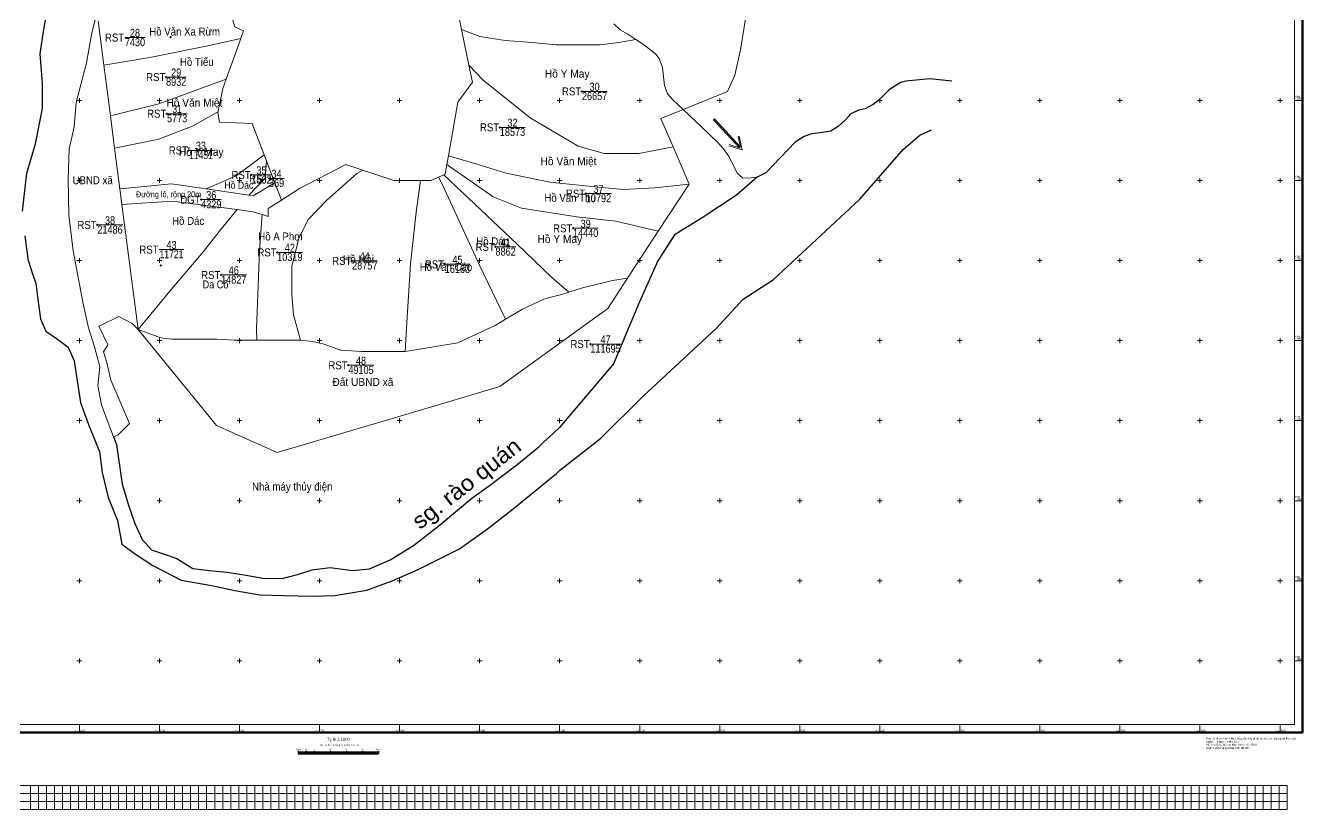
# Model space of a CAD drawing. Header units: metres. Extents: x 552489 to 554958, y 1840189 to 1842078.
# Drawn here: x 553333 to 554928, y 1840214 to 1841194 of the extents above; entities that cross this region are included whole.
import ezdxf
from ezdxf.enums import TextEntityAlignment as Align

# ---------------------------------------------------------------- set-up
doc = ezdxf.new("R2010")
doc.units = ezdxf.units.M
for name, color, linetype, lineweight in [('11', 7, 'Continuous', 13), ('13', 7, 'Continuous', 13), ('23', 7, 'Continuous', 13), ('31', 7, 'Continuous', 13), ('34', 7, 'Continuous', 13), ('35', 7, 'Continuous', 13), ('6', 7, 'Continuous', 13), ('63', 7, 'Continuous', 13)]:
    doc.layers.add(name, color=color, linetype=linetype, lineweight=lineweight)
doc.layers.add('14', color=7, linetype='Continuous')
doc.layers.add('17', color=7, linetype='Continuous')

msp = doc.modelspace()

# ---------------------------------------------------------------- hatches: boundary and pattern name
at = {"layer": '11'}
for points in [[(553514.17, 1841179.09, 1), (553513.87, 1841179.09, 1)], [(553508.4, 1841129.14, 1), (553508.1, 1841129.14, 1)], [(554027.89, 1841111.28, 1), (554027.59, 1841111.28, 1)], [(553509.57, 1841083.47, 1), (553509.27, 1841083.47, 1)], [(553925.45, 1841066.39, 1), (553925.15, 1841066.39, 1)], [(553536.66, 1841037.58, 1), (553536.36, 1841037.58, 1)], [(553614.94, 1841006.91, 1), (553614.64, 1841006.91, 1)], [(553637.04, 1841002.58, 1), (553636.74, 1841002.58, 1)], [(554032.85, 1840983.63, 1), (554032.55, 1840983.63, 1)], [(553552.34, 1840976.08, 1), (553552.04, 1840976.08, 1)], [(553422.51, 1840944.48, 1), (553422.21, 1840944.48, 1)], [(554016.85, 1840940.25, 1), (554016.55, 1840940.25, 1)], [(553919.98, 1840916.98, 1), (553919.68, 1840916.98, 1)], [(553647.37, 1840910.17, 1), (553647.07, 1840910.17, 1)], [(553740.78, 1840899.6, 1), (553740.48, 1840899.6, 1)], [(553501.84, 1840893.93, 1), (553501.54, 1840893.93, 1)], [(553856.67, 1840895.3, 1), (553856.37, 1840895.3, 1)], [(553577.09, 1840881.96, 1), (553576.79, 1840881.96, 1)], [(554038.5, 1840795.74, 1), (554038.2, 1840795.74, 1)], [(553736.1, 1840769.17, 1), (553735.8, 1840769.17, 1)]]:
    msp.add_hatch(color=256, dxfattribs=at).paths.add_polyline_path(points)
at = {"layer": '63'}
for points in [[(553673.52, 1840285.35), (553675.52, 1840285.35), (553675.52, 1840284.35), (553673.52, 1840284.35)], [(553673.52, 1840285.35), (553675.52, 1840285.35), (553675.52, 1840284.35), (553673.52, 1840284.35)], [(553677.52, 1840285.35), (553679.52, 1840285.35), (553679.52, 1840284.35), (553677.52, 1840284.35)], [(553681.52, 1840285.35), (553683.52, 1840285.35), (553683.52, 1840284.35), (553681.52, 1840284.35)], [(553685.52, 1840285.35), (553687.52, 1840285.35), (553687.52, 1840284.35), (553685.52, 1840284.35)], [(553689.52, 1840285.35), (553691.52, 1840285.35), (553691.52, 1840284.35), (553689.52, 1840284.35)]]:
    msp.add_hatch(color=256, dxfattribs=at).paths.add_polyline_path(points)

# ---------------------------------------------------------------- linework, layer by layer
at = {"layer": '11'}
for p, q in [((553513.4, 1841179.09), (553512.77, 1841179.09)), ((553514.02, 1841180.34), (553514.02, 1841179.72)), ((553514.02, 1841178.46), (553514.02, 1841177.84)), ((553515.27, 1841179.09), (553514.64, 1841179.09)), ((553507.62, 1841129.14), (553507, 1841129.14)), ((553508.25, 1841130.39), (553508.25, 1841129.76)), ((553508.25, 1841128.52), (553508.25, 1841127.89)), ((553509.5, 1841129.14), (553508.88, 1841129.14)), ((554027.12, 1841111.28), (554026.49, 1841111.28)), ((554027.74, 1841112.53), (554027.74, 1841111.9)), ((554027.74, 1841110.66), (554027.74, 1841110.03)), ((554028.99, 1841111.28), (554028.36, 1841111.28)), ((553508.8, 1841083.47), (553508.17, 1841083.47)), ((553509.42, 1841084.72), (553509.42, 1841084.1)), ((553509.42, 1841082.84), (553509.42, 1841082.22)), ((553510.67, 1841083.47), (553510.05, 1841083.47)), ((553924.68, 1841066.39), (553924.05, 1841066.39)), ((553925.3, 1841067.64), (553925.3, 1841067.02)), ((553925.3, 1841065.76), (553925.3, 1841065.14)), ((553926.55, 1841066.39), (553925.93, 1841066.39)), ((553535.88, 1841037.58), (553535.26, 1841037.58)), ((553536.51, 1841038.83), (553536.51, 1841038.2)), ((553536.51, 1841036.96), (553536.51, 1841036.33)), ((553537.76, 1841037.58), (553537.14, 1841037.58)), ((553614.16, 1841006.91), (553613.54, 1841006.91)), ((553614.79, 1841008.16), (553614.79, 1841007.54)), ((553614.79, 1841006.28), (553614.79, 1841005.66)), ((553616.04, 1841006.91), (553615.42, 1841006.91)), ((553636.26, 1841002.58), (553635.64, 1841002.58)), ((553636.89, 1841003.83), (553636.89, 1841003.2)), ((553636.89, 1841001.96), (553636.89, 1841001.33)), ((553638.14, 1841002.58), (553637.52, 1841002.58)), ((554032.07, 1840983.63), (554031.45, 1840983.63)), ((554032.7, 1840984.88), (554032.7, 1840984.26)), ((554032.7, 1840983), (554032.7, 1840982.38)), ((554033.95, 1840983.63), (554033.32, 1840983.63)), ((553551.56, 1840976.08), (553550.94, 1840976.08)), ((553552.19, 1840977.33), (553552.19, 1840976.7)), ((553552.19, 1840975.46), (553552.19, 1840974.83)), ((553553.44, 1840976.08), (553552.81, 1840976.08)), ((553421.74, 1840944.48), (553421.11, 1840944.48)), ((553422.36, 1840945.73), (553422.36, 1840945.1)), ((553422.36, 1840943.86), (553422.36, 1840943.23)), ((553423.61, 1840944.48), (553422.98, 1840944.48)), ((554016.07, 1840940.25), (554015.45, 1840940.25)), ((554016.7, 1840941.5), (554016.7, 1840940.88)), ((554016.7, 1840939.62), (554016.7, 1840939)), ((554017.95, 1840940.25), (554017.32, 1840940.25)), ((553919.2, 1840916.98), (553918.58, 1840916.98)), ((553919.83, 1840918.23), (553919.83, 1840917.6)), ((553919.83, 1840916.36), (553919.83, 1840915.73)), ((553921.08, 1840916.98), (553920.45, 1840916.98)), ((553646.6, 1840910.17), (553645.97, 1840910.17)), ((553647.22, 1840911.42), (553647.22, 1840910.8)), ((553647.22, 1840909.54), (553647.22, 1840908.92)), ((553648.47, 1840910.17), (553647.84, 1840910.17)), ((553740, 1840899.6), (553739.38, 1840899.6)), ((553740.63, 1840900.85), (553740.63, 1840900.22)), ((553741.88, 1840899.6), (553741.26, 1840899.6)), ((553501.06, 1840893.93), (553500.44, 1840893.93)), ((553501.69, 1840895.18), (553501.69, 1840894.56)), ((553501.69, 1840893.3), (553501.69, 1840892.68)), ((553502.94, 1840893.93), (553502.31, 1840893.93)), ((553576.94, 1840883.21), (553576.94, 1840882.58)), ((553740.63, 1840898.98), (553740.63, 1840898.35)), ((553855.9, 1840895.3), (553855.27, 1840895.3)), ((553856.52, 1840896.55), (553856.52, 1840895.92)), ((553856.52, 1840894.68), (553856.52, 1840894.05)), ((553857.77, 1840895.3), (553857.14, 1840895.3)), ((553576.31, 1840881.96), (553575.69, 1840881.96)), ((553576.94, 1840881.34), (553576.94, 1840880.71)), ((553578.19, 1840881.96), (553577.56, 1840881.96)), ((554037.72, 1840795.74), (554037.1, 1840795.74)), ((554038.35, 1840796.99), (554038.35, 1840796.36)), ((554038.35, 1840795.12), (554038.35, 1840794.49)), ((554039.6, 1840795.74), (554038.98, 1840795.74)), ((553735.32, 1840769.17), (553734.7, 1840769.17)), ((553735.95, 1840770.42), (553735.95, 1840769.8)), ((553735.95, 1840768.54), (553735.95, 1840767.92)), ((553737.2, 1840769.17), (553736.57, 1840769.17))]:
    msp.add_line(p, q, dxfattribs=at)
for points in [[(553514.02, 1841179.72), (553513.4, 1841179.09), (553514.02, 1841178.46), (553514.64, 1841179.09)], [(553508.25, 1841129.76), (553507.62, 1841129.14), (553508.25, 1841128.52), (553508.88, 1841129.14)], [(554027.74, 1841111.9), (554027.12, 1841111.28), (554027.74, 1841110.66), (554028.36, 1841111.28)], [(553509.42, 1841084.1), (553508.8, 1841083.47), (553509.42, 1841082.84), (553510.05, 1841083.47)], [(553925.3, 1841067.02), (553924.68, 1841066.39), (553925.3, 1841065.76), (553925.93, 1841066.39)], [(553536.51, 1841038.2), (553535.88, 1841037.58), (553536.51, 1841036.96), (553537.14, 1841037.58)], [(553614.79, 1841007.54), (553614.16, 1841006.91), (553614.79, 1841006.28), (553615.42, 1841006.91)], [(553636.89, 1841003.2), (553636.26, 1841002.58), (553636.89, 1841001.96), (553637.52, 1841002.58)], [(554032.7, 1840984.26), (554032.07, 1840983.63), (554032.7, 1840983), (554033.32, 1840983.63)], [(553552.19, 1840976.7), (553551.56, 1840976.08), (553552.19, 1840975.46), (553552.81, 1840976.08)], [(553422.36, 1840945.1), (553421.74, 1840944.48), (553422.36, 1840943.86), (553422.98, 1840944.48)], [(554016.7, 1840940.88), (554016.07, 1840940.25), (554016.7, 1840939.62), (554017.32, 1840940.25)], [(553919.83, 1840917.6), (553919.2, 1840916.98), (553919.83, 1840916.36), (553920.45, 1840916.98)], [(553647.22, 1840910.8), (553646.6, 1840910.17), (553647.22, 1840909.54), (553647.84, 1840910.17)], [(553740.63, 1840900.22), (553740, 1840899.6), (553740.63, 1840898.98), (553741.26, 1840899.6)], [(553501.69, 1840894.56), (553501.06, 1840893.93), (553501.69, 1840893.3), (553502.31, 1840893.93)], [(553856.52, 1840895.92), (553855.9, 1840895.3), (553856.52, 1840894.68), (553857.14, 1840895.3)], [(553576.94, 1840882.58), (553576.31, 1840881.96), (553576.94, 1840881.34), (553577.56, 1840881.96)], [(554038.35, 1840796.36), (554037.72, 1840795.74), (554038.35, 1840795.12), (554038.98, 1840795.74)], [(553735.95, 1840769.8), (553735.32, 1840769.17), (553735.95, 1840768.54), (553736.57, 1840769.17)]]:
    msp.add_lwpolyline(points, close=True, dxfattribs=at)
for centre in [(553514.02, 1841179.09), (553508.25, 1841129.14), (554027.74, 1841111.28), (553509.42, 1841083.47), (553925.3, 1841066.39), (553536.51, 1841037.58), (553614.79, 1841006.91), (553636.89, 1841002.58), (554032.7, 1840983.63), (553552.19, 1840976.08), (553422.36, 1840944.48), (554016.7, 1840940.25), (553919.83, 1840916.98), (553647.22, 1840910.17), (553740.63, 1840899.6), (553501.69, 1840893.93), (553856.52, 1840895.3), (553576.94, 1840881.96), (554038.35, 1840795.74), (553735.95, 1840769.17)]:
    msp.add_circle(centre, 0.15, dxfattribs=at)
at = {"layer": '13'}
for p, q in [((553456.78, 1841178.6), (553482.06, 1841178.6)), ((553508.25, 1841129.14), (553533.54, 1841129.14)), ((554027.74, 1841111.28), (554059.53, 1841111.28)), ((553509.42, 1841083.47), (553534.71, 1841083.47)), ((553925.3, 1841066.39), (553956.9, 1841066.39)), ((553536.51, 1841037.58), (553567.15, 1841037.58)), ((553614.79, 1841006.91), (553640.08, 1841006.91)), ((553636.89, 1841002.58), (553655.67, 1841002.58)), ((554032.7, 1840983.63), (554064.3, 1840983.63)), ((553552.19, 1840976.08), (553577.28, 1840976.08)), ((553422.36, 1840944.48), (553454.13, 1840944.48)), ((554016.7, 1840940.25), (554048.3, 1840940.25)), ((553919.83, 1840916.98), (553945.12, 1840916.98)), ((553499.72, 1840913.69), (553530.35, 1840913.69)), ((553647.22, 1840910.17), (553678.63, 1840910.17)), ((553740.63, 1840899.6), (553772.42, 1840899.6)), ((553856.52, 1840895.3), (553888.12, 1840895.3)), ((553576.94, 1840881.96), (553608.73, 1840881.96)), ((554038.35, 1840795.74), (554076.37, 1840795.74)), ((553735.95, 1840769.17), (553767.66, 1840769.17))]:
    msp.add_line(p, q, dxfattribs=at)
at = {"layer": '23'}
for p, q in [((553587.66, 1841214.02), (553594, 1841192)), ((553605, 1841187), (553594, 1841192)), ((553601.58, 1841177.53), (553605, 1841187)), ((553877.57, 1841188.75), (553900.46, 1841180.05)), ((553558.52, 1841167.59), (553601.58, 1841177.53)), ((554074, 1841172.21), (554095.11, 1841176.3)), ((553886.71, 1841144.01), (553904.37, 1841125.21)), ((553886.71, 1841144.01), (553891, 1841123)), ((553499.13, 1841095.73), (553583.2, 1841126.62)), ((553873, 1841098), (553891, 1841123)), ((553573, 1841085), (553579, 1841115)), ((554154.26, 1841088.72), (554209.7, 1841110.96)), ((553438.69, 1841080.75), (553499.13, 1841095.73)), ((554141.97, 1841100.35), (554154.26, 1841088.72)), ((553572.9, 1841085.59), (553573, 1841085)), ((553573, 1841085), (553575, 1841073)), ((554126.37, 1841077.53), (554154.26, 1841088.72)), ((554126.37, 1841077.53), (554141.83, 1841041.86)), ((553616, 1841071), (553575, 1841073)), ((553595.82, 1841005.9), (553630.8, 1841032.05)), ((553861.05, 1841030.76), (553895.23, 1841020.76)), ((554141.83, 1841041.86), (554161.9, 1840995.54)), ((553632.08, 1841002.88), (553633.8, 1841024.16)), ((553675, 1840990), (553733, 1841020)), ((553746.61, 1841008.78), (553754.31, 1841012.9)), ((553859.14, 1841020.01), (553916.87, 1840979.75)), ((553450.56, 1840989.56), (553515, 1840996)), ((553558.3, 1840989.63), (553595.82, 1841005.9)), ((553611.82, 1840981.76), (553632.08, 1841002.88)), ((553617, 1840981), (553644.05, 1840997.16)), ((553820.93, 1840960.55), (553826.07, 1841000)), ((553848.68, 1841004.3), (553855.25, 1841007.22)), ((553848.68, 1841004.3), (553853.98, 1840993.63)), ((553855.25, 1841007.22), (553946.86, 1840920.29)), ((553611.82, 1840981.76), (553617, 1840981)), ((553652.3, 1840975.45), (553675, 1840990)), ((553516, 1840974), (553453.1, 1840970.09)), ((553453.1, 1840970.09), (553473.43, 1840813.86)), ((553516, 1840974), (553597.03, 1840963.57)), ((553636, 1840965), (553652.3, 1840975.45)), ((553636, 1840955), (553636, 1840965)), ((553628.41, 1840957.4), (553636, 1840955)), ((554060.34, 1840840.06), (554084.97, 1840878.15)), ((553925.38, 1840742.68), (554060.34, 1840840.06)), ((553593.53, 1840800.34), (553621.74, 1840800.34)), ((553621.74, 1840800.34), (553676.16, 1840800.34)), ((553823.42, 1840712.46), (553925.38, 1840742.68)), ((553647.05, 1840660.19), (553823.42, 1840712.46))]:
    msp.add_line(p, q, dxfattribs=at)
for points in [[(554209.7, 1841110.96), (554218.67, 1841131.59), (554225.85, 1841163.09), (554233.03, 1841206.94), (554237.01, 1841223.68), (554242.59, 1841238.83), (554242.59, 1841246.81), (554240.2, 1841261.16), (554217.08, 1841297.83), (554205.13, 1841312.19), (554174.84, 1841332.12), (554165.28, 1841344.88), (554163.68, 1841365.61), (554169.26, 1841399.11), (554168.46, 1841450.14), (554171.15, 1841481.24), (554119.84, 1841462.9), (554107.89, 1841453.33), (554094.34, 1841437.38), (554087.96, 1841411.87)], [(553872, 1841216), (553872.38, 1841214.15), (553877.57, 1841188.75), (553886.71, 1841144.01)], [(553423.25, 1841199.39), (553430.44, 1841144.15), (553438.69, 1841080.75), (553443.95, 1841040.33), (553450.56, 1840989.56), (553453.1, 1840970.09)], [(554067.88, 1841195.69), (554075.67, 1841188.24), (554085.16, 1841182.7)], [(553579, 1841115), (553583.2, 1841126.62), (553601.58, 1841177.53)], [(553900.46, 1841180.05), (553931.77, 1841174.82), (553965.7, 1841172.21), (553995.71, 1841169.6), (554050.51, 1841169.6), (554074, 1841172.21)], [(554085.16, 1841182.7), (554095.11, 1841176.3), (554097.08, 1841175.03)], [(554097.08, 1841175.03), (554105.04, 1841169.51), (554113.57, 1841163.2), (554120.37, 1841157.74), (554124.52, 1841152.18), (554128.43, 1841140.96), (554130.9, 1841118.51), (554134.89, 1841108.26), (554141.97, 1841100.35)], [(553430.44, 1841144.15), (553488.08, 1841153.77), (553558.52, 1841167.59)], [(553904.37, 1841125.21), (553963.09, 1841078.21), (554023.11, 1841042.96), (554055.73, 1841033.82), (554098.79, 1841033.82), (554141.83, 1841041.86)], [(553859.14, 1841020.01), (553861.05, 1841030.76), (553873, 1841098)], [(553443.95, 1841040.33), (553499.13, 1841051.5), (553541.95, 1841068.09), (553572.9, 1841085.59)], [(553616, 1841071), (553630.8, 1841032.05), (553633.8, 1841024.16), (553644.05, 1840997.16), (553652.3, 1840975.45)], [(553733, 1841020), (553754.31, 1841012.9), (553793, 1841000), (553826.07, 1841000), (553839, 1841000), (553848.68, 1841004.3)], [(553855.25, 1841007.22), (553857, 1841008), (553859.14, 1841020.01)], [(553895.23, 1841020.76), (553933.07, 1841009.01), (553987.87, 1840997.91), (554043.98, 1840992.04), (554079.86, 1840988.77), (554119, 1840990.73), (554161.9, 1840995.54)], [(553515, 1840996), (553558.3, 1840989.63), (553611.82, 1840981.76)], [(553676.16, 1840800.34), (553667.57, 1840832.18), (553665.4, 1840858.18), (553665.4, 1840892.85), (553674.07, 1840927.52), (553685.98, 1840951.36), (553708.72, 1840975.2), (553746.61, 1841008.78)], [(554084.97, 1840878.15), (554123.21, 1840936.5), (554161.9, 1840995.54)], [(553853.98, 1840993.63), (553899.48, 1840894.99), (553932.37, 1840826.74)], [(554123.21, 1840936.5), (554070.34, 1840949.16), (554021.53, 1840954.45), (553952.15, 1840965.63), (553916.87, 1840979.75)], [(553597.03, 1840963.57), (553576.35, 1840938.25), (553555.06, 1840911.28), (553512.97, 1840861.6), (553473.43, 1840813.86), (553501.55, 1840803.46), (553515.58, 1840801.9), (553571.71, 1840801.9), (553593.53, 1840800.34)], [(553597.03, 1840963.57), (553617, 1840961), (553628.41, 1840957.4)], [(553621.74, 1840800.34), (553621.12, 1840814.3), (553624.82, 1840912.91), (553628.41, 1840957.4)], [(553820.93, 1840960.55), (553813.73, 1840895.7), (553808.58, 1840815.4), (553807.13, 1840786.3)], [(553946.86, 1840920.29), (553990.07, 1840878.97), (554011.33, 1840860.48)], [(554011.33, 1840860.48), (554028.52, 1840865.86), (554065.94, 1840875.22), (554084.97, 1840878.15)], [(553953.68, 1840839.34), (553980.19, 1840851.82), (554003.57, 1840858.06), (554011.33, 1840860.48)], [(553919.38, 1840819.06), (553932.37, 1840826.74), (553953.68, 1840839.34)], [(553442.51, 1840679.85), (553448.12, 1840682.02), (553462.58, 1840696.41), (553439.32, 1840750.5), (553434.08, 1840772.67), (553430.29, 1840785.77), (553435.7, 1840794.53), (553424.08, 1840817.86), (553425.69, 1840818.64), (553449.46, 1840829.94), (553466.08, 1840821.26), (553473.43, 1840813.86)], [(553473.43, 1840813.86), (553571.12, 1840693.86), (553647.05, 1840660.19)], [(553676.16, 1840800.34), (553691.76, 1840798.78), (553705.79, 1840795.66), (553726.06, 1840787.86), (553752.56, 1840786.3), (553807.13, 1840786.3), (553872.61, 1840797.22), (553919.38, 1840819.06)]]:
    msp.add_lwpolyline(points, dxfattribs=at)
at = {"layer": '31'}
for p, q in [((553415.5, 1841184.59), (553421.99, 1841209.11)), ((553437.17, 1840694), (553442.51, 1840679.85))]:
    msp.add_line(p, q, dxfattribs=at)
at = {"layer": '31', "lineweight": 25}
msp.add_line((553442.51, 1840679.85), (553446.2, 1840670.08), dxfattribs=at)
for points in [[(553329.12, 1840961.86), (553334.5, 1841009.04), (553345.33, 1841045.72), (553353.79, 1841089.72), (553354.08, 1841121.46), (553350.97, 1841158.04), (553355.38, 1841189.06), (553362.72, 1841226.66), (553369.97, 1841258), (553377.03, 1841274.43), (553375.21, 1841286.24), (553362.4, 1841304.27), (553352.82, 1841320.17), (553343.78, 1841341.75), (553325.86, 1841355.18)], [(554490.1, 1841124.06), (554462.6, 1841127.01), (554432.67, 1841123.96), (554426.28, 1841122.21), (554418.1, 1841117.59), (554411.09, 1841112.71), (554405.43, 1841106.93), (554399.22, 1841100.9), (554391.85, 1841094.93), (554381.64, 1841089.7), (554373.53, 1841087.95), (554363.92, 1841083.26), (554357.46, 1841076.06), (554348.1, 1841067.39), (554338.79, 1841061.78), (554325.4, 1841059.45), (554314.54, 1841058.35), (554305.35, 1841055.04), (554294.38, 1841048.01), (554257.54, 1841009.77), (554246.59, 1841004.27)], [(554267.2, 1840876.5), (554374.74, 1840976.46), (554374.84, 1840976.67), (554429.62, 1841039.06), (554449.82, 1841056.65), (554464.4, 1841063.36)], [(554246.59, 1841004.27), (554221.03, 1840981.72), (554178.19, 1840953.28), (554143.36, 1840931.96), (554122.56, 1840899.59), (554099.93, 1840848.26), (554067.34, 1840770.95), (554000, 1840691.66), (553991.58, 1840683.55)], [(553336.42, 1840899.12), (553332.16, 1840930.75)], [(553336.42, 1840899.12), (553341.6, 1840883.46), (553345.62, 1840871.3)], [(553345.62, 1840871.3), (553348.29, 1840848.23), (553351.25, 1840827.29), (553357.91, 1840811.84), (553372.59, 1840801.72), (553385.82, 1840791.82), (553393.45, 1840774.66), (553397.09, 1840749.87), (553401.54, 1840722.57), (553411.45, 1840695.35)], [(553594.01, 1840487.89), (553625.4, 1840482.47), (553655.13, 1840481.44), (553690.68, 1840480.92), (553719.04, 1840481.69), (553759.29, 1840488.22), (553790.9, 1840499.79), (553823.26, 1840514.05), (553874.7, 1840539.81), (553909.76, 1840565.07), (553939.98, 1840588.1), (553995.99, 1840633.94), (554000, 1840637.67), (554051.45, 1840678.19), (554104.61, 1840731.19), (554195.53, 1840814.98), (554229.17, 1840851.95), (554267.2, 1840876.5)], [(553411.45, 1840695.35), (553420.28, 1840673.64), (553424.82, 1840662.49)], [(553973.92, 1840667.39), (553979.98, 1840672.94), (553991.58, 1840683.55)], [(553425.22, 1840661.5), (553428.26, 1840635.09), (553436, 1840603.97), (553447.77, 1840575.26), (553452.98, 1840545.69)], [(553446.2, 1840670.08), (553453.31, 1840620.88), (553461.17, 1840594.61), (553469.05, 1840571.6), (553478.31, 1840551.48), (553490.02, 1840538.81), (553521.89, 1840527.83), (553541.81, 1840515.15), (553562.69, 1840512.75), (553584.03, 1840510.93), (553605.69, 1840507.44), (553629.26, 1840503.12), (553653.18, 1840502.75), (553672.46, 1840507.75), (553690.86, 1840513.69), (553713.26, 1840516.42), (553741.07, 1840512.69), (553762.62, 1840514.94), (553788.27, 1840526.11), (553817.47, 1840544.07), (553849.44, 1840568.99), (553890.41, 1840603.39), (553912.16, 1840619.09), (553946.54, 1840644.67), (553973.92, 1840667.39)], [(553452.98, 1840545.69), (553470.16, 1840533.1), (553491.68, 1840518.9), (553527.07, 1840500.87), (553562.99, 1840494.65)], [(553562.99, 1840494.65), (553571.09, 1840492.89), (553594.01, 1840487.89)]]:
    msp.add_lwpolyline(points, dxfattribs=at)
at = {"layer": '31'}
msp.add_lwpolyline([(553415.5, 1841184.59), (553408.71, 1841146.78), (553396.14, 1841097.38), (553393.5, 1841066.82), (553387.29, 1841039.12), (553386.05, 1841001.8), (553386.87, 1840956.48), (553392.15, 1840912.04), (553404.29, 1840848.01), (553411.34, 1840816.03), (553418.93, 1840792.08), (553425.44, 1840767.35), (553423.21, 1840743.75), (553427.8, 1840719.85), (553437.17, 1840694)], dxfattribs=at)
at = {"layer": '34'}
for p, q in [((554154.26, 1841088.72), (554177.57, 1841066.65)), ((553425.22, 1840661.5), (553424.82, 1840662.49))]:
    msp.add_line(p, q, dxfattribs=at)
msp.add_lwpolyline([(554177.57, 1841066.65), (554197.63, 1841047.48), (554204.62, 1841039.46), (554211.72, 1841029.65), (554216.78, 1841019.23), (554222.41, 1841008.87), (554228.55, 1841003.43), (554235.86, 1841002.9), (554246.59, 1841004.27)], dxfattribs=at)
at = {"layer": '35'}
for p, q in [((554224.89, 1841040.75), (554211.77, 1841044.88)), ((554222.83, 1841055.02), (554225.82, 1841041.57))]:
    msp.add_line(p, q, dxfattribs=at)
for points in [[(554225.82, 1841041.57), (554193.42, 1841076.89), (554192.31, 1841075.89), (554224.89, 1841040.75)], [(554211.32, 1841043.45), (554228.12, 1841038.16), (554224.3, 1841055.34)]]:
    msp.add_lwpolyline(points, dxfattribs=at)
at = {"layer": '6'}
for p, q in [((553886.71, 1841144.01), (553877.57, 1841188.75)), ((553900.46, 1841180.05), (553931.77, 1841174.82))]:
    msp.add_line(p, q, dxfattribs=at)
msp.add_lwpolyline([(553900.46, 1841180.05), (553877.57, 1841188.75), (553886.71, 1841144.01)], dxfattribs=at)
at = {"layer": '63'}
for p, q in [((553397, 1841100), (553403, 1841100)), ((553400, 1841103), (553400, 1841097)), ((553497, 1841100), (553503, 1841100)), ((553500, 1841103), (553500, 1841097)), ((553597, 1841100), (553603, 1841100)), ((553600, 1841103), (553600, 1841097)), ((553697, 1841100), (553703, 1841100)), ((553700, 1841103), (553700, 1841097)), ((553797, 1841100), (553803, 1841100)), ((553800, 1841103), (553800, 1841097)), ((553897, 1841100), (553903, 1841100)), ((553900, 1841103), (553900, 1841097)), ((553997, 1841100), (554003, 1841100)), ((554000, 1841103), (554000, 1841097)), ((554097, 1841100), (554103, 1841100)), ((554100, 1841103), (554100, 1841097)), ((554197, 1841100), (554203, 1841100)), ((554200, 1841103), (554200, 1841097)), ((554297, 1841100), (554303, 1841100)), ((554300, 1841103), (554300, 1841097)), ((554397, 1841100), (554403, 1841100)), ((554400, 1841103), (554400, 1841097)), ((554497, 1841100), (554503, 1841100)), ((554500, 1841103), (554500, 1841097)), ((554597, 1841100), (554603, 1841100)), ((554600, 1841103), (554600, 1841097)), ((554697, 1841100), (554703, 1841100)), ((554700, 1841103), (554700, 1841097)), ((554797, 1841100), (554803, 1841100)), ((554800, 1841103), (554800, 1841097)), ((554897, 1841100), (554903, 1841100)), ((554900, 1841103), (554900, 1841097)), ((554918.04, 1841100), (554928.04, 1841100)), ((553397, 1841000), (553403, 1841000)), ((553400, 1841003), (553400, 1840997)), ((553497, 1841000), (553503, 1841000)), ((553500, 1841003), (553500, 1840997)), ((553597, 1841000), (553603, 1841000)), ((553600, 1841003), (553600, 1840997)), ((553697, 1841000), (553703, 1841000)), ((553700, 1841003), (553700, 1840997)), ((553797, 1841000), (553803, 1841000)), ((553800, 1841003), (553800, 1840997)), ((553897, 1841000), (553903, 1841000)), ((553900, 1841003), (553900, 1840997)), ((553997, 1841000), (554003, 1841000)), ((554000, 1841003), (554000, 1840997)), ((554097, 1841000), (554103, 1841000)), ((554100, 1841003), (554100, 1840997)), ((554197, 1841000), (554203, 1841000)), ((554200, 1841003), (554200, 1840997)), ((554297, 1841000), (554303, 1841000)), ((554300, 1841003), (554300, 1840997)), ((554397, 1841000), (554403, 1841000)), ((554400, 1841003), (554400, 1840997)), ((554497, 1841000), (554503, 1841000)), ((554500, 1841003), (554500, 1840997)), ((554597, 1841000), (554603, 1841000)), ((554600, 1841003), (554600, 1840997)), ((554697, 1841000), (554703, 1841000)), ((554700, 1841003), (554700, 1840997)), ((554797, 1841000), (554803, 1841000)), ((554800, 1841003), (554800, 1840997)), ((554897, 1841000), (554903, 1841000)), ((554900, 1841003), (554900, 1840997)), ((554918.04, 1841000), (554928.04, 1841000)), ((553397, 1840900), (553403, 1840900)), ((553400, 1840903), (553400, 1840897)), ((553497, 1840900), (553503, 1840900)), ((553500, 1840903), (553500, 1840897)), ((553597, 1840900), (553603, 1840900)), ((553600, 1840903), (553600, 1840897)), ((553697, 1840900), (553703, 1840900)), ((553700, 1840903), (553700, 1840897)), ((553797, 1840900), (553803, 1840900)), ((553800, 1840903), (553800, 1840897)), ((553897, 1840900), (553903, 1840900)), ((553900, 1840903), (553900, 1840897)), ((553997, 1840900), (554003, 1840900)), ((554000, 1840903), (554000, 1840897)), ((554097, 1840900), (554103, 1840900)), ((554100, 1840903), (554100, 1840897)), ((554197, 1840900), (554203, 1840900)), ((554200, 1840903), (554200, 1840897)), ((554297, 1840900), (554303, 1840900)), ((554300, 1840903), (554300, 1840897)), ((554397, 1840900), (554403, 1840900)), ((554400, 1840903), (554400, 1840897)), ((554497, 1840900), (554503, 1840900)), ((554500, 1840903), (554500, 1840897)), ((554597, 1840900), (554603, 1840900)), ((554600, 1840903), (554600, 1840897)), ((554697, 1840900), (554703, 1840900)), ((554700, 1840903), (554700, 1840897)), ((554797, 1840900), (554803, 1840900)), ((554800, 1840903), (554800, 1840897)), ((554897, 1840900), (554903, 1840900)), ((554900, 1840903), (554900, 1840897)), ((554918.04, 1840900), (554928.04, 1840900)), ((553397, 1840800), (553403, 1840800)), ((553400, 1840803), (553400, 1840797)), ((553497, 1840800), (553503, 1840800)), ((553500, 1840803), (553500, 1840797)), ((553597, 1840800), (553603, 1840800)), ((553600, 1840803), (553600, 1840797)), ((553697, 1840800), (553703, 1840800)), ((553700, 1840803), (553700, 1840797)), ((553797, 1840800), (553803, 1840800)), ((553800, 1840803), (553800, 1840797)), ((553897, 1840800), (553903, 1840800)), ((553900, 1840803), (553900, 1840797)), ((553997, 1840800), (554003, 1840800)), ((554000, 1840803), (554000, 1840797)), ((554097, 1840800), (554103, 1840800)), ((554100, 1840803), (554100, 1840797)), ((554197, 1840800), (554203, 1840800)), ((554200, 1840803), (554200, 1840797)), ((554297, 1840800), (554303, 1840800)), ((554300, 1840803), (554300, 1840797)), ((554397, 1840800), (554403, 1840800)), ((554400, 1840803), (554400, 1840797)), ((554497, 1840800), (554503, 1840800)), ((554500, 1840803), (554500, 1840797)), ((554597, 1840800), (554603, 1840800)), ((554600, 1840803), (554600, 1840797)), ((554697, 1840800), (554703, 1840800)), ((554700, 1840803), (554700, 1840797)), ((554797, 1840800), (554803, 1840800)), ((554800, 1840803), (554800, 1840797)), ((554897, 1840800), (554903, 1840800)), ((554900, 1840803), (554900, 1840797)), ((554918.04, 1840800), (554928.04, 1840800)), ((553397, 1840700), (553403, 1840700)), ((553400, 1840703), (553400, 1840697)), ((553497, 1840700), (553503, 1840700)), ((553500, 1840703), (553500, 1840697)), ((553597, 1840700), (553603, 1840700)), ((553600, 1840703), (553600, 1840697)), ((553697, 1840700), (553703, 1840700)), ((553700, 1840703), (553700, 1840697)), ((553797, 1840700), (553803, 1840700)), ((553800, 1840703), (553800, 1840697)), ((553897, 1840700), (553903, 1840700)), ((553900, 1840703), (553900, 1840697)), ((553997, 1840700), (554003, 1840700)), ((554000, 1840703), (554000, 1840697)), ((554097, 1840700), (554103, 1840700)), ((554100, 1840703), (554100, 1840697)), ((554197, 1840700), (554203, 1840700)), ((554200, 1840703), (554200, 1840697)), ((554297, 1840700), (554303, 1840700)), ((554300, 1840703), (554300, 1840697)), ((554397, 1840700), (554403, 1840700)), ((554400, 1840703), (554400, 1840697)), ((554497, 1840700), (554503, 1840700)), ((554500, 1840703), (554500, 1840697)), ((554597, 1840700), (554603, 1840700)), ((554600, 1840703), (554600, 1840697)), ((554697, 1840700), (554703, 1840700)), ((554700, 1840703), (554700, 1840697)), ((554797, 1840700), (554803, 1840700)), ((554800, 1840703), (554800, 1840697)), ((554897, 1840700), (554903, 1840700)), ((554900, 1840703), (554900, 1840697)), ((554918.04, 1840700), (554928.04, 1840700)), ((553397, 1840600), (553403, 1840600)), ((553400, 1840603), (553400, 1840597)), ((553497, 1840600), (553503, 1840600)), ((553500, 1840603), (553500, 1840597)), ((553597, 1840600), (553603, 1840600)), ((553600, 1840603), (553600, 1840597)), ((553697, 1840600), (553703, 1840600)), ((553700, 1840603), (553700, 1840597)), ((553797, 1840600), (553803, 1840600)), ((553800, 1840603), (553800, 1840597)), ((553897, 1840600), (553903, 1840600)), ((553900, 1840603), (553900, 1840597)), ((553997, 1840600), (554003, 1840600)), ((554000, 1840603), (554000, 1840597)), ((554097, 1840600), (554103, 1840600)), ((554100, 1840603), (554100, 1840597)), ((554197, 1840600), (554203, 1840600)), ((554200, 1840603), (554200, 1840597)), ((554297, 1840600), (554303, 1840600)), ((554300, 1840603), (554300, 1840597)), ((554397, 1840600), (554403, 1840600)), ((554400, 1840603), (554400, 1840597)), ((554497, 1840600), (554503, 1840600)), ((554500, 1840603), (554500, 1840597)), ((554597, 1840600), (554603, 1840600)), ((554600, 1840603), (554600, 1840597)), ((554697, 1840600), (554703, 1840600)), ((554700, 1840603), (554700, 1840597)), ((554797, 1840600), (554803, 1840600)), ((554800, 1840603), (554800, 1840597)), ((554897, 1840600), (554903, 1840600)), ((554900, 1840603), (554900, 1840597)), ((554918.04, 1840600), (554928.04, 1840600)), ((553400, 1840503), (553400, 1840497)), ((553500, 1840503), (553500, 1840497)), ((553600, 1840503), (553600, 1840497)), ((553700, 1840503), (553700, 1840497)), ((553800, 1840503), (553800, 1840497)), ((553900, 1840503), (553900, 1840497)), ((554000, 1840503), (554000, 1840497)), ((554100, 1840503), (554100, 1840497)), ((554200, 1840503), (554200, 1840497)), ((554300, 1840503), (554300, 1840497)), ((554400, 1840503), (554400, 1840497)), ((554500, 1840503), (554500, 1840497)), ((554600, 1840503), (554600, 1840497)), ((554700, 1840503), (554700, 1840497)), ((554800, 1840503), (554800, 1840497)), ((554900, 1840503), (554900, 1840497)), ((553397, 1840500), (553403, 1840500)), ((553497, 1840500), (553503, 1840500)), ((553597, 1840500), (553603, 1840500)), ((553697, 1840500), (553703, 1840500)), ((553797, 1840500), (553803, 1840500)), ((553897, 1840500), (553903, 1840500)), ((553997, 1840500), (554003, 1840500)), ((554097, 1840500), (554103, 1840500)), ((554197, 1840500), (554203, 1840500)), ((554297, 1840500), (554303, 1840500)), ((554397, 1840500), (554403, 1840500)), ((554497, 1840500), (554503, 1840500)), ((554597, 1840500), (554603, 1840500)), ((554697, 1840500), (554703, 1840500)), ((554797, 1840500), (554803, 1840500)), ((554897, 1840500), (554903, 1840500)), ((554918.04, 1840500), (554928.04, 1840500)), ((553397, 1840400), (553403, 1840400)), ((553400, 1840403), (553400, 1840397)), ((553497, 1840400), (553503, 1840400)), ((553500, 1840403), (553500, 1840397)), ((553597, 1840400), (553603, 1840400)), ((553600, 1840403), (553600, 1840397)), ((553697, 1840400), (553703, 1840400)), ((553700, 1840403), (553700, 1840397)), ((553797, 1840400), (553803, 1840400)), ((553800, 1840403), (553800, 1840397)), ((553897, 1840400), (553903, 1840400)), ((553900, 1840403), (553900, 1840397)), ((553997, 1840400), (554003, 1840400)), ((554000, 1840403), (554000, 1840397)), ((554097, 1840400), (554103, 1840400)), ((554100, 1840403), (554100, 1840397)), ((554197, 1840400), (554203, 1840400)), ((554200, 1840403), (554200, 1840397)), ((554297, 1840400), (554303, 1840400)), ((554300, 1840403), (554300, 1840397)), ((554397, 1840400), (554403, 1840400)), ((554400, 1840403), (554400, 1840397)), ((554497, 1840400), (554503, 1840400)), ((554500, 1840403), (554500, 1840397)), ((554597, 1840400), (554603, 1840400)), ((554600, 1840403), (554600, 1840397)), ((554697, 1840400), (554703, 1840400)), ((554700, 1840403), (554700, 1840397)), ((554797, 1840400), (554803, 1840400)), ((554800, 1840403), (554800, 1840397)), ((554897, 1840400), (554903, 1840400)), ((554900, 1840403), (554900, 1840397)), ((554918.04, 1840400), (554928.04, 1840400)), ((553400, 1840320.35), (553400, 1840310.35)), ((553500, 1840320.35), (553500, 1840310.35)), ((553600, 1840320.35), (553600, 1840310.35)), ((553700, 1840320.35), (553700, 1840310.35)), ((553800, 1840320.35), (553800, 1840310.35)), ((553900, 1840320.35), (553900, 1840310.35)), ((554000, 1840320.35), (554000, 1840310.35)), ((554100, 1840320.35), (554100, 1840310.35)), ((554200, 1840320.35), (554200, 1840310.35)), ((554300, 1840320.35), (554300, 1840310.35)), ((554400, 1840320.35), (554400, 1840310.35)), ((554500, 1840320.35), (554500, 1840310.35)), ((554600, 1840320.35), (554600, 1840310.35)), ((554700, 1840320.35), (554700, 1840310.35)), ((554800, 1840320.35), (554800, 1840310.35)), ((554900, 1840320.35), (554900, 1840310.35)), ((552529, 1840244.35), (554909, 1840244.35)), ((552529, 1840234.35), (554909, 1840234.35)), ((553339, 1840244.35), (553339, 1840214.35)), ((553349, 1840244.35), (553349, 1840214.35)), ((553359, 1840244.35), (553359, 1840214.35)), ((553369, 1840244.35), (553369, 1840214.35)), ((553379, 1840244.35), (553379, 1840214.35)), ((553389, 1840244.35), (553389, 1840214.35)), ((553399, 1840244.35), (553399, 1840214.35)), ((553409, 1840244.35), (553409, 1840214.35)), ((553419, 1840244.35), (553419, 1840214.35)), ((553429, 1840244.35), (553429, 1840214.35)), ((553439, 1840244.35), (553439, 1840214.35)), ((553449, 1840244.35), (553449, 1840214.35)), ((553459, 1840244.35), (553459, 1840214.35)), ((553469, 1840244.35), (553469, 1840214.35)), ((553479, 1840244.35), (553479, 1840214.35)), ((553489, 1840244.35), (553489, 1840214.35)), ((553499, 1840244.35), (553499, 1840214.35)), ((553509, 1840244.35), (553509, 1840214.35)), ((553519, 1840244.35), (553519, 1840214.35)), ((553529, 1840244.35), (553529, 1840214.35)), ((553539, 1840244.35), (553539, 1840214.35)), ((553549, 1840244.35), (553549, 1840214.35)), ((553559, 1840244.35), (553559, 1840214.35)), ((553569, 1840244.35), (553569, 1840214.35)), ((553579, 1840244.35), (553579, 1840214.35)), ((553589, 1840244.35), (553589, 1840214.35)), ((553599, 1840244.35), (553599, 1840214.35)), ((553609, 1840244.35), (553609, 1840214.35)), ((553619, 1840244.35), (553619, 1840214.35)), ((553629, 1840244.35), (553629, 1840214.35)), ((553639, 1840244.35), (553639, 1840214.35)), ((553649, 1840244.35), (553649, 1840214.35)), ((553659, 1840244.35), (553659, 1840214.35)), ((553669, 1840244.35), (553669, 1840214.35)), ((553679, 1840244.35), (553679, 1840214.35)), ((553689, 1840244.35), (553689, 1840214.35)), ((553699, 1840244.35), (553699, 1840214.35)), ((553709, 1840244.35), (553709, 1840214.35)), ((553719, 1840244.35), (553719, 1840214.35)), ((553729, 1840244.35), (553729, 1840214.35)), ((553739, 1840244.35), (553739, 1840214.35)), ((553749, 1840244.35), (553749, 1840214.35)), ((553759, 1840244.35), (553759, 1840214.35)), ((553769, 1840244.35), (553769, 1840214.35)), ((553779, 1840244.35), (553779, 1840214.35)), ((553789, 1840244.35), (553789, 1840214.35)), ((553799, 1840244.35), (553799, 1840214.35)), ((553809, 1840244.35), (553809, 1840214.35)), ((553819, 1840244.35), (553819, 1840214.35)), ((553829, 1840244.35), (553829, 1840214.35)), ((553839, 1840244.35), (553839, 1840214.35)), ((553849, 1840244.35), (553849, 1840214.35)), ((553859, 1840244.35), (553859, 1840214.35)), ((553869, 1840244.35), (553869, 1840214.35)), ((553879, 1840244.35), (553879, 1840214.35)), ((553889, 1840244.35), (553889, 1840214.35)), ((553899, 1840244.35), (553899, 1840214.35)), ((553909, 1840244.35), (553909, 1840214.35)), ((553919, 1840244.35), (553919, 1840214.35)), ((553929, 1840244.35), (553929, 1840214.35)), ((553939, 1840244.35), (553939, 1840214.35)), ((553949, 1840244.35), (553949, 1840214.35)), ((553959, 1840244.35), (553959, 1840214.35)), ((553969, 1840244.35), (553969, 1840214.35)), ((553979, 1840244.35), (553979, 1840214.35)), ((553989, 1840244.35), (553989, 1840214.35)), ((553999, 1840244.35), (553999, 1840214.35)), ((554009, 1840244.35), (554009, 1840214.35)), ((554019, 1840244.35), (554019, 1840214.35)), ((554029, 1840244.35), (554029, 1840214.35)), ((554039, 1840244.35), (554039, 1840214.35)), ((554049, 1840244.35), (554049, 1840214.35)), ((554059, 1840244.35), (554059, 1840214.35)), ((554069, 1840244.35), (554069, 1840214.35)), ((554079, 1840244.35), (554079, 1840214.35)), ((554089, 1840244.35), (554089, 1840214.35)), ((554099, 1840244.35), (554099, 1840214.35)), ((554109, 1840244.35), (554109, 1840214.35)), ((554119, 1840244.35), (554119, 1840214.35)), ((554129, 1840244.35), (554129, 1840214.35)), ((554139, 1840244.35), (554139, 1840214.35)), ((554149, 1840244.35), (554149, 1840214.35)), ((554159, 1840244.35), (554159, 1840214.35)), ((554169, 1840244.35), (554169, 1840214.35)), ((554179, 1840244.35), (554179, 1840214.35)), ((554189, 1840244.35), (554189, 1840214.35)), ((554199, 1840244.35), (554199, 1840214.35)), ((554209, 1840244.35), (554209, 1840214.35)), ((554219, 1840244.35), (554219, 1840214.35)), ((554229, 1840244.35), (554229, 1840214.35)), ((554239, 1840244.35), (554239, 1840214.35)), ((554249, 1840244.35), (554249, 1840214.35)), ((554259, 1840244.35), (554259, 1840214.35)), ((554269, 1840244.35), (554269, 1840214.35)), ((554279, 1840244.35), (554279, 1840214.35)), ((554289, 1840244.35), (554289, 1840214.35)), ((554299, 1840244.35), (554299, 1840214.35)), ((554309, 1840244.35), (554309, 1840214.35)), ((554319, 1840244.35), (554319, 1840214.35)), ((554329, 1840244.35), (554329, 1840214.35)), ((554339, 1840244.35), (554339, 1840214.35)), ((554349, 1840244.35), (554349, 1840214.35)), ((554359, 1840244.35), (554359, 1840214.35)), ((554369, 1840244.35), (554369, 1840214.35)), ((554379, 1840244.35), (554379, 1840214.35)), ((554389, 1840244.35), (554389, 1840214.35)), ((554399, 1840244.35), (554399, 1840214.35)), ((554409, 1840244.35), (554409, 1840214.35)), ((554419, 1840244.35), (554419, 1840214.35)), ((554429, 1840244.35), (554429, 1840214.35)), ((554439, 1840244.35), (554439, 1840214.35)), ((554449, 1840244.35), (554449, 1840214.35)), ((554459, 1840244.35), (554459, 1840214.35)), ((554469, 1840244.35), (554469, 1840214.35)), ((554479, 1840244.35), (554479, 1840214.35)), ((554489, 1840244.35), (554489, 1840214.35)), ((554499, 1840244.35), (554499, 1840214.35)), ((554509, 1840244.35), (554509, 1840214.35)), ((554519, 1840244.35), (554519, 1840214.35)), ((554529, 1840244.35), (554529, 1840214.35)), ((554539, 1840244.35), (554539, 1840214.35)), ((554549, 1840244.35), (554549, 1840214.35)), ((554559, 1840244.35), (554559, 1840214.35)), ((554569, 1840244.35), (554569, 1840214.35)), ((554579, 1840244.35), (554579, 1840214.35)), ((554589, 1840244.35), (554589, 1840214.35)), ((554599, 1840244.35), (554599, 1840214.35)), ((554609, 1840244.35), (554609, 1840214.35)), ((554619, 1840244.35), (554619, 1840214.35)), ((554629, 1840244.35), (554629, 1840214.35)), ((554639, 1840244.35), (554639, 1840214.35)), ((554649, 1840244.35), (554649, 1840214.35)), ((554659, 1840244.35), (554659, 1840214.35)), ((554669, 1840244.35), (554669, 1840214.35)), ((554679, 1840244.35), (554679, 1840214.35)), ((554689, 1840244.35), (554689, 1840214.35)), ((554699, 1840244.35), (554699, 1840214.35)), ((554709, 1840244.35), (554709, 1840214.35)), ((554719, 1840244.35), (554719, 1840214.35)), ((554729, 1840244.35), (554729, 1840214.35)), ((554739, 1840244.35), (554739, 1840214.35)), ((554749, 1840244.35), (554749, 1840214.35)), ((554759, 1840244.35), (554759, 1840214.35)), ((554769, 1840244.35), (554769, 1840214.35)), ((554779, 1840244.35), (554779, 1840214.35)), ((554789, 1840244.35), (554789, 1840214.35)), ((554799, 1840244.35), (554799, 1840214.35)), ((554809, 1840244.35), (554809, 1840214.35)), ((554819, 1840244.35), (554819, 1840214.35)), ((554829, 1840244.35), (554829, 1840214.35)), ((554839, 1840244.35), (554839, 1840214.35)), ((554849, 1840244.35), (554849, 1840214.35)), ((554859, 1840244.35), (554859, 1840214.35)), ((554869, 1840244.35), (554869, 1840214.35)), ((554879, 1840244.35), (554879, 1840214.35)), ((554889, 1840244.35), (554889, 1840214.35)), ((554899, 1840244.35), (554899, 1840214.35)), ((554909, 1840244.35), (554909, 1840214.35)), ((554909, 1840224.35), (552529, 1840224.35)), ((552529, 1840214.35), (554909, 1840214.35))]:
    msp.add_line(p, q, dxfattribs=at)
at = {"layer": '63', "lineweight": 25}
for p, q in [((553673.52, 1840287.35), (553673.52, 1840284.35)), ((553673.52, 1840286.35), (553773.52, 1840286.35)), ((553675.52, 1840286.35), (553675.52, 1840284.35)), ((553677.52, 1840286.35), (553677.52, 1840284.35)), ((553679.52, 1840286.35), (553679.52, 1840284.35)), ((553681.52, 1840286.35), (553681.52, 1840284.35)), ((553683.52, 1840287.35), (553683.52, 1840284.35)), ((553683.52, 1840286.35), (553683.52, 1840284.35)), ((553685.52, 1840286.35), (553685.52, 1840284.35)), ((553687.52, 1840286.35), (553687.52, 1840284.35)), ((553689.52, 1840286.35), (553689.52, 1840284.35)), ((553691.52, 1840286.35), (553691.52, 1840284.35)), ((553693.52, 1840287.35), (553693.52, 1840284.35)), ((553693.52, 1840286.35), (553693.52, 1840284.35)), ((553713.52, 1840287.35), (553713.52, 1840284.35)), ((553733.52, 1840287.35), (553733.52, 1840284.35)), ((553753.52, 1840287.35), (553753.52, 1840284.35)), ((553773.52, 1840287.35), (553773.52, 1840284.35))]:
    msp.add_line(p, q, dxfattribs=at)
at = {"layer": '63', "lineweight": 40}
msp.add_line((553673.52, 1840284.35), (553773.52, 1840284.35), dxfattribs=at)
at = {"layer": '63', "lineweight": 53}
msp.add_lwpolyline([(552519, 1842023.31), (554928.04, 1842023.31), (554928.04, 1840310.35), (552519, 1840310.35)], close=True, dxfattribs=at)
at = {"layer": '63'}
for points in [[(552529, 1842013.31), (554918.04, 1842013.31), (554918.04, 1840320.35), (552529, 1840320.35)], [(553673.52, 1840285.35), (553675.52, 1840285.35), (553675.52, 1840284.35), (553673.52, 1840284.35)], [(553673.52, 1840285.35), (553675.52, 1840285.35), (553675.52, 1840284.35), (553673.52, 1840284.35)], [(553677.52, 1840285.35), (553679.52, 1840285.35), (553679.52, 1840284.35), (553677.52, 1840284.35)], [(553681.52, 1840285.35), (553683.52, 1840285.35), (553683.52, 1840284.35), (553681.52, 1840284.35)], [(553685.52, 1840285.35), (553687.52, 1840285.35), (553687.52, 1840284.35), (553685.52, 1840284.35)], [(553689.52, 1840285.35), (553691.52, 1840285.35), (553691.52, 1840284.35), (553689.52, 1840284.35)]]:
    msp.add_lwpolyline(points, close=True, dxfattribs=at)

# ---------------------------------------------------------------- texts
at = {"layer": '13'}
for s, width, p in [('28', 0.85, (553469.42, 1841179.39)), ('7430', 0.85, (553469.42, 1841167.79)), ('29', 0.85, (553520.9, 1841129.94)), ('8932', 0.85, (553520.9, 1841118.34)), ('26657', 0.85, (554043.64, 1841100.48)), ('30', 0.85, (554043.65, 1841112.08)), ('31', 0.8, (553522.06, 1841084.27)), ('5773', 0.85, (553522.06, 1841072.67)), ('32', 0.85, (553941.1, 1841067.19)), ('18573', 0.85, (553941.1, 1841055.59)), ('33', 0.85, (553551.83, 1841038.38)), ('11451', 0.8, (553551.83, 1841026.78)), ('35', 0.85, (553627.44, 1841007.71)), ('34', 0.85, (553646.29, 1841003.38)), ('1562', 0.85, (553627.44, 1840996.11)), ('369', 0.85, (553646.29, 1840991.78)), ('36', 0.85, (553564.74, 1840976.88)), ('10792', 0.85, (554048.51, 1840972.83)), ('37', 0.85, (554048.5, 1840984.43)), ('4329', 0.85, (553564.74, 1840965.28)), ('38', 0.85, (553438.26, 1840945.28)), ('39', 0.85, (554032.51, 1840941.05)), ('21486', 0.85, (553438.25, 1840933.68)), ('14440', 0.85, (554032.51, 1840929.45)), ('43', 0.85, (553515.04, 1840914.48)), ('42', 0.85, (553662.93, 1840910.97)), ('8862', 0.85, (553932.48, 1840906.18)), ('41', 0.8, (553932.47, 1840917.78)), ('11721', 0.8, (553515.04, 1840902.88)), ('10319', 0.85, (553662.93, 1840899.37)), ('44', 0.85, (553756.53, 1840900.4)), ('45', 0.85, (553872.32, 1840896.1)), ('46', 0.85, (553592.84, 1840882.76)), ('28757', 0.85, (553756.53, 1840888.8)), ('16163', 0.85, (553872.32, 1840884.5)), ('14827', 0.85, (553592.84, 1840871.16)), ('47', 0.85, (554057.37, 1840796.54)), ('111695', 0.85, (554057.36, 1840784.94)), ('48', 0.85, (553751.81, 1840769.97)), ('49105', 0.85, (553751.81, 1840758.37))]:
    msp.add_text(s, height=10, dxfattribs=dict(at, width=width)).set_placement(p, align=Align.CENTER)
at = {"layer": '13', "width": 0.9}
for s, p in [('RST', (553455.97, 1841173.59)), ('RST', (553507.45, 1841124.14)), ('RST', (554026.94, 1841106.28)), ('RST', (553508.62, 1841078.47)), ('RST', (553924.5, 1841061.39)), ('RST', (553535.71, 1841032.58)), ('RST', (553613.99, 1841001.91)), ('RST', (553636.09, 1840997.58)), ('DGT', (553551.38, 1840971.08)), ('RST', (554031.9, 1840978.63)), ('RST', (553421.56, 1840939.48)), ('RST', (554015.9, 1840935.25)), ('RST', (553498.91, 1840908.68)), ('RST', (553646.42, 1840905.17)), ('RST', (553919.03, 1840911.98)), ('RST', (553739.83, 1840894.6)), ('RST', (553855.72, 1840890.3)), ('RST', (553576.14, 1840876.96)), ('RST', (554037.55, 1840790.74)), ('RST', (553735.15, 1840764.17))]:
    msp.add_text(s, height=10, dxfattribs=at).set_placement(p, align=Align.RIGHT)
at = {"layer": '14'}
for s, height, width, p in [('Hồ Văn Xa Rừm', 10, 0.9, (553531.47, 1841181.04)), ('Hồ Tiếu', 10, 0.9, (553546.69, 1841143.16)), ('Hồ Y May', 10, 0.95, (554009.45, 1841128.45)), ('Hồ Văn Miệt', 10, 0.95, (553543.69, 1841092.28)), ('Hồ Y May', 10, 0.95, (553552.21, 1841030.76)), ('Hồ Văn Miệt', 10, 0.95, (554011.13, 1841019.1)), ('UBND xã', 10, 0.9, (553416.57, 1840995.35)), ('Hồ Dác', 9, 0.9, (553599.16, 1840989.63)), ('Cộng đồng thôn', 1.68, 0.9, (553634.91, 1840996.6)), ('Đường lô, rộng 20m', 7.29, 0.9, (553511.44, 1840979.08)), ('Hồ Văn Thu', 10, 0.9, (554013.06, 1840973.47)), ('Hồ Dác', 10, 0.9, (553535.88, 1840944.51)), ('Hồ A Phơi', 10, 0.9, (553651.24, 1840925.05)), ('Hồ Y May', 10, 0.95, (554000.23, 1840921.97)), ('Hồ Dác', 10, 0.9, (553915.97, 1840918.98)), ('Hồ Hồi', 10, 0.95, (553748.54, 1840896.62)), ('Hồ Văn Cáo', 10, 0.9, (553858.02, 1840887.04)), ('Da Cô', 10, 0.85, (553570.02, 1840865.21)), ('Đất UBND xã', 10, 0.95, (553754.19, 1840743.36)), ('Nhà máy thủy điện', 10, 0.9, (553665.94, 1840612.69))]:
    msp.add_text(s, height=height, dxfattribs=dict(at, width=width)).set_placement(p, align=Align.CENTER)
at = {"layer": '17', "width": 1.1}
msp.add_text('sg. rào quán', height=20, rotation=38.197, dxfattribs=at).set_placement((553889.65, 1840613.88), align=Align.CENTER)
at = {"layer": '63'}
for s, height, width, p in [('1841', 2, 0.9, (554919.04, 1841104)), ('1841', 2, 0.9, (554919.04, 1841004)), ('1840', 2, 0.95, (554919.04, 1840904)), ('1840', 2, 0.95, (554919.04, 1840804)), ('1840', 2, 0.95, (554919.04, 1840704)), ('1840', 2, 0.95, (554919.04, 1840604)), ('1840', 2, 0.95, (554919.04, 1840504)), ('1840', 2, 0.95, (554919.04, 1840404)), ('400', 2.5, 0.95, (553401, 1840311.35)), ('500', 2.5, 0.95, (553501, 1840311.35)), ('600', 2.5, 0.95, (553601, 1840311.35)), ('700', 2.5, 0.95, (553701, 1840311.35)), ('800', 2.5, 0.95, (553801, 1840311.35)), ('900', 2.5, 0.95, (553901, 1840311.35)), ('000', 2.5, 0.95, (554001, 1840311.35)), ('100', 2.5, 0.95, (554101, 1840311.35)), ('200', 2.5, 0.95, (554201, 1840311.35)), ('300', 2.5, 0.95, (554301, 1840311.35)), ('400', 2.5, 0.95, (554401, 1840311.35)), ('500', 2.5, 0.95, (554501, 1840311.35)), ('600', 2.5, 0.95, (554601, 1840311.35)), ('700', 2.5, 0.95, (554701, 1840311.35)), ('800', 2.5, 0.95, (554801, 1840311.35)), ('900', 2.5, 0.95, (554901, 1840311.35))]:
    msp.add_text(s, height=height, dxfattribs=dict(at, width=width)).set_placement(p)
at = {"layer": '63', "width": 0.95}
for s, height, p in [('100', 2.5, (554927.06, 1841101)), ('000', 2.5, (554927.06, 1841001)), ('900', 2.5, (554927.06, 1840901)), ('800', 2.5, (554927.06, 1840801)), ('700', 2.5, (554927.06, 1840701)), ('600', 2.5, (554927.06, 1840601)), ('500', 2.5, (554927.06, 1840501)), ('400', 2.5, (554927.06, 1840401)), ('553', 2, (553399, 1840311.35)), ('553', 2, (553499, 1840311.35)), ('553', 2, (553599, 1840311.35)), ('553', 2, (553699, 1840311.35)), ('553', 2, (553799, 1840311.35)), ('553', 2, (553899, 1840311.35)), ('554', 2, (553999.01, 1840311.35)), ('554', 2, (554099.01, 1840311.35)), ('554', 2, (554199.01, 1840311.35)), ('554', 2, (554299.01, 1840311.35)), ('554', 2, (554399.01, 1840311.35)), ('554', 2, (554499.01, 1840311.35)), ('554', 2, (554599.01, 1840311.35)), ('554', 2, (554699.01, 1840311.35)), ('554', 2, (554799.01, 1840311.35)), ('554', 2, (554899.01, 1840311.35))]:
    msp.add_text(s, height=height, dxfattribs=at).set_placement(p, align=Align.RIGHT)
at = {"layer": '63'}
for s, height, p in [('1 cm trên bản đồ bằng 10 m trên thực địa', 2, (553723.53, 1840293.85)), ('Tỷ lệ 1:1000', 3.75, (553723.53, 1840300.1))]:
    msp.add_text(s, height=height, dxfattribs=at).set_placement(p, align=Align.CENTER)
for s, p in [('Bản đồ được thành lập bằng phương pháp đo vẽ trực tiếp ngoài thực địa', (554808.04, 1840301.85)), ('Ngày.....tháng.....năm 20.....', (554808.04, 1840297.85)), ('Hệ toạ độ và độ cao Nhà nước: VN-2000', (554808.04, 1840293.85)), ("Kinh tuyến trung ương 105  30' 00''", (554808.04, 1840289.85))]:
    msp.add_text(s, height=2.5, dxfattribs=at).set_placement(p)
for s, width, p in [('20m', 0.95, (553673.53, 1840288.35)), ('10', 0.95, (553683.53, 1840288.35)), ('0', 0.9, (553693.53, 1840288.35)), ('20', 0.95, (553713.53, 1840288.35)), ('40', 0.95, (553733.53, 1840288.35)), ('60', 0.95, (553753.53, 1840288.35)), ('80m', 0.95, (553773.53, 1840288.35))]:
    msp.add_text(s, height=2, dxfattribs=dict(at, width=width)).set_placement(p, align=Align.CENTER)

doc.saveas('drawing.dxf')
